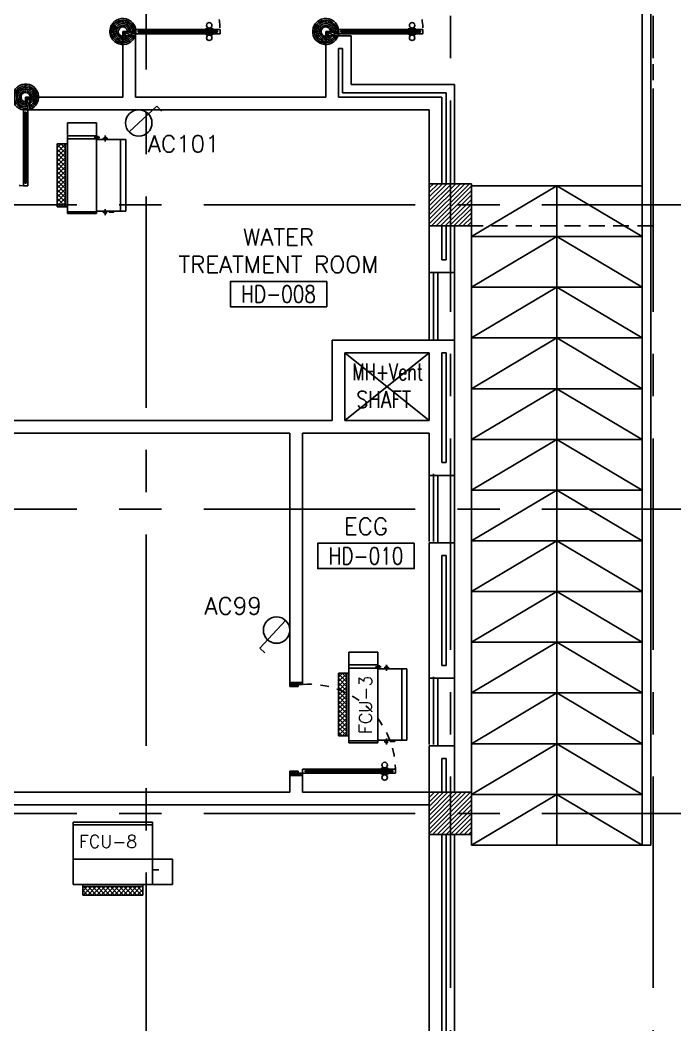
# Model space of a CAD drawing. Extents: x 417866.9 to 417960.2, y 43448 to 43538.2.
# Drawn here: x 417942.85 to 417950.59, y 43471.57 to 43483.46 of the extents above; entities that cross this region are included whole.
import ezdxf
from ezdxf.enums import TextEntityAlignment as Align

# ---------------------------------------------------------------- set-up
doc = ezdxf.new("R2010")
doc.units = 0
doc.header["$MEASUREMENT"] = 0
doc.header["$PDMODE"] = 3
doc.header["$PDSIZE"] = 0.1
for name, pattern in [('CENTERX2', [4, 2.5, -0.5, 0.5, -0.5]), ('HIDDEN', [0.375, 0.25, -0.125]), ('HIDDEN2', [0.1875, 0.125, -0.0625])]:
    doc.linetypes.add(name, pattern=pattern)
doc.layers.get('0').update_dxf_attribs({"color": 11, "linetype": 'CONTINUOUS'})
doc.layers.get('DEFPOINTS').update_dxf_attribs({"color": 11, "linetype": 'CONTINUOUS'})
for name, color, linetype in [('AX-DIM', 11, 'CONTINUOUS'), ('AXES', 11, 'CENTERX2'), ('CANOPY-LN', 11, 'CONTINUOUS'), ('COL', 11, 'CONTINUOUS'), ('DOOR', 11, 'CONTINUOUS'), ('E-SOCKETS', 4, 'CONTINUOUS'), ('FCU', 7, 'CONTINUOUS'), ('Handrail', 11, 'CONTINUOUS'), ('HAT', 11, 'CONTINUOUS'), ('INSUL', 11, 'CONTINUOUS'), ('Ramb', 11, 'CONTINUOUS'), ('RM-BOX', 11, 'CONTINUOUS'), ('RM-NAME', 11, 'CONTINUOUS'), ('RM-NO', 11, 'CONTINUOUS'), ('SCD', 2, 'CONTINUOUS'), ('SHAFT', 11, 'CONTINUOUS'), ('WALL', 11, 'CONTINUOUS'), ('WIN', 11, 'CONTINUOUS')]:
    doc.layers.add(name, color=color, linetype=linetype)
doc.styles.add('ROMANS', font='ROMANS.shx', dxfattribs={"width": 0.6})
doc.dimstyles.new('STANDARD in', dxfattribs={"dimtxt": 0.2, "dimasz": 0.1, "dimexe": 0.07, "dimexo": 0.05, "dimgap": 0.1, "dimtad": 1, "dimdec": 0, "dimlfac": 1000, "dimzin": 0, "dimdsep": 46, "dimtxsty": 'ROMANS', "dimblk": 'ARCHTICK', "dimcen": 0.05, "dimdle": 0.05, "dimclrd": 7, "dimclre": 7, "dimclrt": 2, "dimadec": 0, "dimazin": 0, "dimtfac": 1, "dimtdec": 0, "dimtmove": 2, "dimatfit": 3, "dimldrblk": 'ARCHTICK', "dimfxl": 0, "dimtolj": 1, "dimtzin": 0, "dimarcsym": 0})

# ---------------------------------------------------------------- blocks, each defined once
blk = doc.blocks.new('_ARCHTICK')
at = {"color": 0, "linetype": 'ByBlock', "const_width": 0.15}
blk.add_lwpolyline([(-0.5, -0.5), (0.5, 0.5)], dxfattribs=at)
blk = doc.blocks.new('*D208')
at = {"layer": 'AX-DIM', "color": 7, "lineweight": -2}
for p, q in [((417948.237, 43525.944), (417958.889, 43525.944)), ((417958.819, 43525.994), (417958.819, 43466.574)), ((417948.237, 43466.624), (417958.889, 43466.624))]:
    blk.add_line(p, q, dxfattribs=at)
at = {"layer": 'DEFPOINTS', "color": 0}
for p in [(417948.187, 43525.944), (417948.187, 43466.624), (417958.819, 43466.624)]:
    blk.add_point(p, dxfattribs=at)
at = {"layer": 'AX-DIM', "color": 7, "lineweight": -2, "xscale": 0.1, "yscale": 0.1, "zscale": 0.1}
for p, rotation in [((417958.819, 43525.944), 90), ((417958.819, 43466.624), 270)]:
    blk.add_blockref('_ARCHTICK', p, dxfattribs=dict(at, rotation=rotation))
at = {"layer": 'AX-DIM', "color": 2, "insert": (417958.619, 43496.284), "char_height": 0.2, "attachment_point": 5, "rotation": 90, "style": 'ROMANS'}
blk.add_mtext('\\A1;59320', dxfattribs=at)
blk = doc.blocks.new('RM1')
at = {"layer": 'RM-BOX'}
blk.add_lwpolyline([(570, -200), (-570, -200), (-570, -500), (570, -500)], close=True, dxfattribs=at)
at = {"layer": 'RM-NAME', "style": 'ROMANS'}
for tag, p in [('ROOMNAME1', (0, 324)), ('ROOMNAME2', (0, 0))]:
    blk.add_attdef(tag, text='', height=200, dxfattribs=at).set_placement(p, align=Align.MIDDLE)
at = {"layer": 'RM-NO', "style": 'ROMANS', "width": 0.8}
blk.add_attdef('ROOMNO', text='', height=200, dxfattribs=at).set_placement((0, -350), align=Align.MIDDLE)
blk = doc.blocks.new('COL50')
at = {"layer": 'COL'}
blk.add_lwpolyline([(-250, 250), (-250, -250), (250, -250), (250, 250)], close=True, dxfattribs=at)
blk = doc.blocks.new('*X77')
at = {"color": 0}
for p, q in [((253129, 17874), (253615, 18361)), ((253129, 17927), (253562, 18361)), ((253129, 17980), (253509, 18361)), ((253129, 18033), (253456, 18361)), ((253129, 18086), (253403, 18361)), ((253129, 18139), (253350, 18361)), ((253129, 18192), (253297, 18361)), ((253129, 18245), (253244, 18361)), ((253129, 18298), (253191, 18361)), ((253129, 18351), (253138, 18361)), ((253168, 17861), (253629, 18321)), ((253221, 17861), (253629, 18268)), ((253275, 17861), (253629, 18215)), ((253328, 17861), (253629, 18162)), ((253381, 17861), (253629, 18109)), ((253434, 17861), (253629, 18056)), ((253487, 17861), (253629, 18003)), ((253540, 17861), (253629, 17950)), ((253593, 17861), (253629, 17897))]:
    blk.add_line(p, q, dxfattribs=at)
blk = doc.blocks.new('*X62')
at = {"color": 0}
for p, q in [((253129, 25087), (253603, 25561)), ((253129, 25140), (253550, 25561)), ((253129, 25193), (253497, 25561)), ((253129, 25246), (253444, 25561)), ((253129, 25299), (253391, 25561)), ((253129, 25352), (253338, 25561)), ((253129, 25405), (253285, 25561)), ((253129, 25458), (253232, 25561)), ((253129, 25511), (253179, 25561)), ((253156, 25061), (253629, 25534)), ((253209, 25061), (253629, 25481)), ((253262, 25061), (253629, 25428)), ((253315, 25061), (253629, 25374)), ((253368, 25061), (253629, 25321)), ((253421, 25061), (253629, 25268)), ((253474, 25061), (253629, 25215)), ((253527, 25061), (253629, 25162)), ((253580, 25061), (253629, 25109))]:
    blk.add_line(p, q, dxfattribs=at)
blk = doc.blocks.new('A$C010A25D0')
at = {"layer": 'DOOR', "color": 0, "linetype": 'ByBlock'}
for p, q in [((0, 2031), (0, 1981)), ((0, 1981), (0, 2031)), ((50, 2031), (0, 2031)), ((50, 2031), (50, 2014)), ((83, 2031), (83, 2038)), ((173, 2038), (83, 2038)), ((95, 2038), (95, 2047)), ((95, 2047), (160, 2047)), ((95, 2038), (160, 2038)), ((160, 2038), (160, 2047)), ((173, 2031), (173, 2038)), ((950, 2014), (950, 2031)), ((950, 2031), (1000, 2031)), ((1000, 2056), (1000, 2031)), ((1000, 2056), (1150, 2056)), ((1000, 1981), (1000, 2031)), ((1000, 2031), (1050, 2031)), ((1050, 2031), (1050, 2006)), ((1150, 2006), (1150, 2056)), ((50, 1981), (0, 1981)), ((30, 2014), (30, 1998)), ((50, 2014), (30, 2014)), ((50, 1998), (30, 1998)), ((50, 1998), (50, 1981)), ((83, 1981), (83, 1974)), ((173, 1974), (83, 1974)), ((95, 1974), (95, 1965)), ((95, 1974), (160, 1974)), ((95, 1965), (160, 1965)), ((160, 1974), (160, 1965)), ((173, 1981), (173, 1974)), ((970, 2014), (950, 2014)), ((950, 1981), (950, 1998)), ((950, 1998), (970, 1998)), ((1000, 1981), (950, 1981)), ((970, 1998), (970, 2014)), ((1050, 2006), (1150, 2006)), ((50, 131), (0, 131)), ((0, 131), (0, 81)), ((0, 81), (0, 131)), ((50, 114), (50, 131)), ((173, 138), (83, 138)), ((83, 131), (83, 138)), ((95, 147), (160, 147)), ((95, 138), (95, 147)), ((95, 138), (160, 138)), ((160, 138), (160, 147)), ((173, 131), (173, 138)), ((1000, 131), (950, 131)), ((950, 131), (950, 114)), ((1000, 131), (1000, 81)), ((50, 81), (0, 81)), ((50, 114), (30, 114)), ((30, 98), (30, 114)), ((50, 98), (30, 98)), ((50, 81), (50, 98)), ((83, 81), (83, 74)), ((173, 74), (83, 74)), ((95, 74), (160, 74)), ((95, 74), (95, 65)), ((95, 65), (160, 65)), ((160, 74), (160, 65)), ((173, 81), (173, 74)), ((950, 114), (970, 114)), ((970, 98), (950, 98)), ((950, 98), (950, 81)), ((950, 81), (1000, 81)), ((970, 114), (970, 98)), ((1000, 56), (1000, 81)), ((1000, 81), (1050, 81)), ((1000, 56), (1150, 56)), ((1050, 81), (1050, 106)), ((1050, 106), (1150, 106)), ((1150, 106), (1150, 56))]:
    blk.add_line(p, q, dxfattribs=at)
at = {"layer": 'DOOR', "linetype": 'ByBlock'}
for p, q in [((950, 2031), (50, 2031)), ((950, 2014), (50, 2014)), ((950, 1998), (50, 1998)), ((50, 1981), (950, 1981)), ((50, 131), (950, 131)), ((950, 114), (50, 114)), ((950, 98), (50, 98)), ((950, 81), (50, 81)), ((1150, 56), (1000, 56))]:
    blk.add_line(p, q, dxfattribs=at)
at = {"layer": 'DOOR', "color": 9, "linetype": 'ByBlock'}
for p, q in [((1150, 2006), (1037, 2056)), ((1150, 2006), (1110, 2056)), ((1150, 2006), (1050, 2019)), ((1150, 106), (1037, 56)), ((1150, 106), (1050, 93)), ((1150, 106), (1110, 56))]:
    blk.add_line(p, q, dxfattribs=at)
at = {"layer": 'DOOR', "color": 0, "linetype": 'ByBlock'}
for centre in [(128, 2079), (128, 1932), (128, 179), (128, 32)]:
    blk.add_circle(centre, 32.4, dxfattribs=at)
at = {"layer": 'DOOR', "linetype": 'HIDDEN', "ltscale": 0.5}
for centre, start, end in [((951, 2006), 178.494, 272.9568), ((951, 106), 87.0432, 181.506)]:
    blk.add_arc(centre, 951, start, end, dxfattribs=at)
at = {"layer": 'DOOR', "color": 9, "linetype": 'ByBlock'}
for centre, radius, start, end in [((1150, 2006), 154, 161.1053, 166.2858), ((1150, 2006), 134, 158.1598, 169.28), ((1150, 2006), 114, 154.0838, 167.3774), ((1150, 2006), 94.4, 148.0182, 180), ((1150, 2006), 74.4, 137.7764, 180), ((1150, 2006), 54.4, 113.2074, 180), ((1150, 2006), 34.4, 90, 180), ((1150, 2006), 14.4, 90, 180), ((1150, 106), 154, 193.7142, 198.8947), ((1150, 106), 134, 190.72, 201.8402), ((1150, 106), 114, 192.6226, 205.9162), ((1150, 106), 94.4, 180, 211.9818), ((1150, 106), 74.4, 180, 222.2236), ((1150, 106), 54.4, 180, 246.7926), ((1150, 106), 34.4, 180, 270), ((1150, 106), 14.4, 180, 270)]:
    blk.add_arc(centre, radius, start, end, dxfattribs=at)
at = {"layer": 'WALL'}
blk.add_line((1000, 56), (1150, 56), dxfattribs=at)
blk = doc.blocks.new('A$C272A55A0')
at = {"layer": 'DOOR', "color": 0, "linetype": 'ByBlock'}
for p, q in [((0, 900), (0, 1050)), ((50, 1050), (0, 1050)), ((50, 950), (50, 1050)), ((1750, 950), (1750, 1050)), ((1750, 1050), (1800, 1050)), ((1800, 1050), (1800, 900)), ((0, 900), (25, 900)), ((25, 950), (50, 950)), ((25, 900), (25, 950)), ((75, 900), (25, 900)), ((25, 850), (25, 900)), ((42, 850), (25, 850)), ((58, 870), (42, 870)), ((42, 870), (42, 850)), ((58, 850), (58, 870)), ((75, 850), (58, 850)), ((75, 900), (75, 850)), ((1725, 900), (1775, 900)), ((1725, 900), (1725, 850)), ((1725, 850), (1742, 850)), ((1742, 870), (1758, 870)), ((1742, 850), (1742, 870)), ((1775, 950), (1750, 950)), ((1758, 870), (1758, 850)), ((1758, 850), (1775, 850)), ((1775, 900), (1775, 950)), ((1800, 900), (1775, 900)), ((1775, 850), (1775, 900)), ((1718, 160), (1709, 160)), ((1709, 95), (1709, 160)), ((1725, 173), (1718, 173)), ((1718, 173), (1718, 83)), ((1718, 95), (1718, 160)), ((1775, 173), (1782, 173)), ((1782, 173), (1782, 83)), ((1782, 160), (1791, 160)), ((1782, 95), (1782, 160)), ((1791, 95), (1791, 160)), ((25, 50), (42, 50)), ((25, 50), (25, 0)), ((25, 0), (75, 0)), ((75, 0), (25, 0)), ((42, 50), (42, 30)), ((42, 30), (58, 30)), ((58, 50), (75, 50)), ((58, 50), (58, 30)), ((75, 50), (75, 0)), ((1718, 95), (1709, 95)), ((1725, 83), (1718, 83)), ((1742, 50), (1725, 50)), ((1725, 50), (1725, 0)), ((1775, 0), (1725, 0)), ((1725, 0), (1775, 0)), ((1742, 50), (1742, 30)), ((1758, 30), (1742, 30)), ((1775, 50), (1758, 50)), ((1758, 50), (1758, 30)), ((1775, 83), (1782, 83)), ((1775, 50), (1775, 0)), ((1782, 95), (1791, 95))]:
    blk.add_line(p, q, dxfattribs=at)
at = {"layer": 'DOOR', "color": 9, "linetype": 'ByBlock'}
for p, q in [((50, 1050), (0, 1010)), ((50, 1050), (0, 937)), ((50, 1050), (37, 950)), ((1750, 1050), (1800, 1010)), ((1750, 1050), (1800, 937)), ((1750, 1050), (1763, 950))]:
    blk.add_line(p, q, dxfattribs=at)
at = {"layer": 'DOOR', "linetype": 'ByBlock'}
for p, q in [((25, 850), (25, 50)), ((42, 850), (42, 50)), ((58, 850), (58, 50)), ((75, 50), (75, 850)), ((1725, 50), (1725, 850)), ((1742, 850), (1742, 50)), ((1758, 850), (1758, 50)), ((1775, 850), (1775, 50))]:
    blk.add_line(p, q, dxfattribs=at)
at = {"layer": 'DOOR', "color": 0, "linetype": 'ByBlock'}
for centre in [(1676, 128), (1824, 128)]:
    blk.add_circle(centre, 32.4, dxfattribs=at)
at = {"layer": 'DOOR', "color": 9, "linetype": 'ByBlock'}
for centre, radius, start, end in [((50, 1050), 54.4, 203.2074, 270), ((50, 1050), 74.4, 227.7764, 270), ((50, 1050), 94.4, 238.0182, 270), ((50, 1050), 34.4, 180, 270), ((50, 1050), 14.4, 180, 270), ((1750, 1050), 14.4, 270, 0), ((1750, 1050), 34.4, 270, 0), ((1750, 1050), 54.4, 270, 336.7926), ((1750, 1050), 74.4, 270, 312.2236), ((1750, 1050), 94.4, 270, 301.9818), ((50, 1050), 114, 244.0838, 257.3774), ((50, 1050), 134, 248.1598, 259.28), ((50, 1050), 154, 251.1053, 256.2858), ((1750, 1050), 114, 282.6226, 295.9162), ((1750, 1050), 134, 280.72, 291.8402), ((1750, 1050), 154, 283.7142, 288.8947)]:
    blk.add_arc(centre, radius, start, end, dxfattribs=at)
at = {"layer": 'DOOR', "linetype": 'HIDDEN', "ltscale": 0.5}
for centre, start, end in [((50, 851), 268.3174, 3.2965), ((1750, 851), 176.7035, 271.6826)]:
    blk.add_arc(centre, 851, start, end, dxfattribs=at)
at = {"layer": 'WALL', "linetype": 'ByBlock'}
blk.add_line((1800, 900), (1800, 1050), dxfattribs=at)
blk = doc.blocks.new('A$C2B543BD4')
at = {"layer": 'DOOR', "color": 0, "linetype": 'ByBlock'}
for p, q in [((150, 1156), (0, 1156)), ((150, 1156), (0, 1156)), ((0, 1156), (150, 1156)), ((0, 1106), (0, 1156)), ((100, 1106), (0, 1106)), ((150, 1131), (100, 1131)), ((100, 1131), (100, 1106)), ((150, 1156), (150, 1131)), ((150, 131), (150, 81)), ((150, 131), (200, 131)), ((200, 131), (200, 114)), ((1078, 138), (1168, 138)), ((1078, 131), (1078, 138)), ((1155, 147), (1090, 147)), ((1090, 138), (1090, 147)), ((1155, 138), (1090, 138)), ((1155, 138), (1155, 147)), ((1168, 131), (1168, 138)), ((1200, 131), (1250, 131)), ((1200, 114), (1200, 131)), ((1250, 131), (1250, 81)), ((1250, 131), (1250, 81)), ((1250, 81), (1250, 131)), ((100, 106), (0, 106)), ((0, 106), (0, 56)), ((150, 56), (0, 56)), ((100, 81), (100, 106)), ((150, 81), (100, 81)), ((150, 56), (150, 81)), ((200, 81), (150, 81)), ((180, 114), (180, 98)), ((200, 114), (180, 114)), ((180, 98), (200, 98)), ((200, 98), (200, 81)), ((1078, 81), (1078, 74)), ((1078, 74), (1168, 74)), ((1155, 74), (1090, 74)), ((1090, 74), (1090, 65)), ((1155, 65), (1090, 65)), ((1155, 74), (1155, 65)), ((1168, 81), (1168, 74)), ((1200, 114), (1220, 114)), ((1200, 98), (1220, 98)), ((1200, 81), (1200, 98)), ((1200, 81), (1250, 81)), ((1220, 98), (1220, 114))]:
    blk.add_line(p, q, dxfattribs=at)
at = {"layer": 'DOOR', "color": 9, "linetype": 'ByBlock'}
for p, q in [((0, 1106), (114, 1156)), ((0, 1106), (40, 1156)), ((0, 1106), (100, 1119)), ((0, 106), (40, 56)), ((0, 106), (114, 56)), ((0, 106), (100, 93))]:
    blk.add_line(p, q, dxfattribs=at)
at = {"layer": 'DOOR', "linetype": 'ByBlock'}
for p, q in [((1200, 131), (200, 131)), ((200, 114), (1200, 114)), ((200, 98), (1200, 98)), ((200, 81), (1200, 81))]:
    blk.add_line(p, q, dxfattribs=at)
at = {"layer": 'DOOR', "color": 0, "linetype": 'ByBlock'}
for centre in [(1123, 179), (1123, 32)]:
    blk.add_circle(centre, 32.4, dxfattribs=at)
at = {"layer": 'DOOR', "color": 9, "linetype": 'ByBlock'}
for centre, radius, start, end in [((0, 1106), 34.4, 0, 90), ((0, 1106), 14.4, 0, 90), ((0, 1106), 54.4, 0, 66.7926), ((0, 1106), 74.4, 0, 42.2236), ((0, 1106), 94.4, 0, 31.9818), ((0, 1106), 134, 10.72, 21.8402), ((0, 1106), 154, 13.7142, 18.8947), ((0, 106), 14.4, 270, 0), ((0, 106), 34.4, 270, 0), ((0, 106), 54.4, 293.2074, 0), ((0, 106), 74.4, 317.7764, 0), ((0, 106), 94.4, 328.0182, 0), ((0, 106), 114, 334.0838, 347.3774), ((0, 106), 134, 338.1598, 349.28), ((0, 106), 154, 341.1053, 346.2858)]:
    blk.add_arc(centre, radius, start, end, dxfattribs=at)
at = {"layer": 'DOOR', "linetype": 'HIDDEN', "ltscale": 0.5}
blk.add_arc((223, 106), 1028, 358.6059, 94.0585, dxfattribs=at)
blk = doc.blocks.new('*X226')
at = {"color": 0}
for p, q in [((16890, -2467), (16943, -2414)), ((16890, -2520), (16990, -2420)), ((16990, -2565), (16890, -2465)), ((16890, -2573), (16990, -2473)), ((16990, -2512), (16892, -2414)), ((16990, -2459), (16945, -2414)), ((16990, -2619), (16890, -2519)), ((16890, -2626), (16990, -2526)), ((16990, -2672), (16890, -2572)), ((16890, -2679), (16990, -2579)), ((16990, -2725), (16890, -2625)), ((16890, -2732), (16990, -2632)), ((16990, -2778), (16890, -2678)), ((16890, -2785), (16990, -2685)), ((16990, -2831), (16890, -2731)), ((16890, -2838), (16990, -2738)), ((16990, -2884), (16890, -2784)), ((16890, -2891), (16990, -2791)), ((16990, -2937), (16890, -2837)), ((16890, -2944), (16990, -2844)), ((16990, -2990), (16890, -2890)), ((16890, -2997), (16990, -2897)), ((16990, -3043), (16890, -2943)), ((16890, -3050), (16990, -2950)), ((16990, -3096), (16890, -2996)), ((16890, -3103), (16990, -3003)), ((16990, -3149), (16890, -3049)), ((16892, -3155), (16990, -3056)), ((16944, -3155), (16890, -3102)), ((16945, -3155), (16990, -3109))]:
    blk.add_line(p, q, dxfattribs=at)
blk = doc.blocks.new('WHE06')
at = {"color": 2}
for p, q in [((689, 621), (346, 621)), ((346, 621), (346, 469)), ((689, 469), (689, 621)), ((60, -422), (60, 422)), ((212, 437), (269, 437)), ((232, 452), (232, 422)), ((232, 452), (252, 452)), ((242, 472), (242, 399)), ((252, 452), (252, 422)), ((305, 448), (373, 448)), ((321, 458), (321, 438)), ((321, 458), (346, 458)), ((321, 438), (346, 438)), ((346, 430), (689, 430)), ((811, 371), (689, 371)), ((711, -371), (711, 371)), ((811, -371), (811, 371)), ((142, -437), (142, -422)), ((142, -437), (197, -437)), ((197, -437), (197, -422)), ((221, -437), (269, -437)), ((232, -452), (232, -422)), ((232, -452), (252, -452)), ((242, -472), (242, -399)), ((252, -452), (252, -422)), ((346, -430), (689, -430)), ((811, -371), (689, -371))]:
    blk.add_line(p, q, dxfattribs=at)
at = {"color": 6}
for p, q in [((0, -422), (0, 422)), ((0, 422), (346, 422)), ((346, 469), (346, -451)), ((689, 469), (346, 469)), ((689, -451), (689, 469)), ((0, -422), (346, -422)), ((346, -451), (689, -451))]:
    blk.add_line(p, q, dxfattribs=at)
at = {"color": 2}
blk.add_blockref('*X226', (-16179, 2784), dxfattribs=at)
blk = doc.blocks.new('*X220')
at = {"color": 0}
for p, q in [((23912, -1650), (23966, -1596)), ((23912, -1597), (23913, -1596)), ((23970, -1696), (23912, -1638)), ((23919, -1696), (24019, -1596)), ((24023, -1696), (23923, -1596)), ((23972, -1696), (24072, -1596)), ((24076, -1696), (23976, -1596)), ((24025, -1696), (24125, -1596)), ((24129, -1696), (24029, -1596)), ((24078, -1696), (24178, -1596)), ((24182, -1696), (24082, -1596)), ((24131, -1696), (24231, -1596)), ((24235, -1696), (24135, -1596)), ((24184, -1696), (24284, -1596)), ((24288, -1696), (24188, -1596)), ((24237, -1696), (24337, -1596)), ((24341, -1696), (24241, -1596)), ((24290, -1696), (24390, -1596)), ((24394, -1696), (24294, -1596)), ((24343, -1696), (24443, -1596)), ((24447, -1696), (24347, -1596)), ((24396, -1696), (24496, -1596)), ((24500, -1696), (24400, -1596)), ((24449, -1696), (24549, -1596)), ((24553, -1696), (24453, -1596)), ((24502, -1696), (24602, -1596)), ((24606, -1696), (24506, -1596)), ((24555, -1696), (24624, -1628)), ((24624, -1660), (24559, -1596)), ((24624, -1607), (24612, -1596)), ((23917, -1696), (23912, -1691)), ((24608, -1696), (24624, -1681))]:
    blk.add_line(p, q, dxfattribs=at)
blk = doc.blocks.new('WAP12')
at = {"color": 6}
for p, q in [((-559, 529), (381, 529)), ((-559, 529), (-559, -208)), ((381, 529), (381, -208)), ((-559, 92), (381, 92)), ((-559, -208), (381, -208))]:
    blk.add_line(p, q, dxfattribs=at)
at = {"color": 2}
for p, q in [((-559, 497), (381, 497)), ((381, 92), (619, 92)), ((619, 92), (619, -208)), ((-445, -208), (-445, -333)), ((-445, -233), (267, -233)), ((267, -208), (267, -333)), ((381, -208), (619, -208)), ((-445, -333), (267, -333))]:
    blk.add_line(p, q, dxfattribs=at)
at = {"color": 7}
blk.add_line((381, -34), (455, -34), dxfattribs=at)
at = {"color": 2}
blk.add_blockref('*X220', (-24357, 1362), dxfattribs=at)

msp = doc.modelspace()

# ---------------------------------------------------------------- linework, layer by layer
at = {"layer": 'AXES'}
for p, q in [((417947.9366, 43460.01), (417947.9366, 43537.5491)), ((417950.3366, 43460.01), (417950.3366, 43537.5491)), ((417944.3366, 43466.8743), (417944.3366, 43525.6943)), ((417959.5194, 43481.2743), (417889.6966, 43481.2743)), ((417959.5194, 43477.6743), (417889.6966, 43477.6743)), ((417959.5194, 43474.0743), (417889.6966, 43474.0743))]:
    msp.add_line(p, q, dxfattribs=at)
at = {"layer": 'CANOPY-LN', "linetype": 'HIDDEN2', "ltscale": 1.5}
for q in [(417950.3366, 43488.7243), (417948.1866, 43481.0243)]:
    msp.add_line((417950.3366, 43481.0243), q, dxfattribs=at)
at = {"layer": 'E-SOCKETS'}
for p, q in [((417944.1354, 43482.1366), (417944.4633, 43482.4418)), ((417944.4633, 43482.4418), (417944.5177, 43482.3833)), ((417945.9867, 43476.3574), (417945.6815, 43476.0296)), ((417945.6815, 43476.0296), (417945.7401, 43475.9751))]:
    msp.add_line(p, q, dxfattribs=at)
for centre in [(417944.2498, 43482.2431), (417945.8802, 43476.2431)]:
    msp.add_circle(centre, 0.1562, dxfattribs=at)
at = {"layer": 'Handrail'}
for p, q in [((417950.2066, 43487.6954), (417950.2066, 43482.6993)), ((417950.3066, 43487.6954), (417950.3066, 43482.6993)), ((417950.2066, 43482.6993), (417950.2066, 43473.6993)), ((417950.3066, 43482.6993), (417950.3066, 43473.6993)), ((417948.1866, 43481.4993), (417948.1866, 43473.6993)), ((417950.2066, 43473.6993), (417950.3066, 43473.6993))]:
    msp.add_line(p, q, dxfattribs=at)
at = {"layer": 'INSUL'}
for p, q in [((417946.6116, 43482.5493), (417946.6116, 43483.1243)), ((417946.6616, 43483.1243), (417946.6116, 43483.1243)), ((417946.6616, 43482.5993), (417946.6616, 43483.1243)), ((417946.6116, 43482.5493), (417947.8366, 43482.5493)), ((417946.6616, 43482.5993), (417947.8866, 43482.5993)), ((417947.8366, 43481.5243), (417947.8366, 43482.5493)), ((417947.8866, 43481.5243), (417947.8866, 43482.5993)), ((417947.8366, 43481.0243), (417947.8366, 43480.6243)), ((417947.8866, 43481.0243), (417947.8866, 43480.6243)), ((417947.8866, 43480.6243), (417947.8366, 43480.6243)), ((417947.8366, 43479.5243), (417947.8366, 43478.2243)), ((417947.8866, 43479.5243), (417947.8366, 43479.5243)), ((417947.8866, 43479.5243), (417947.8866, 43478.2243)), ((417947.8866, 43478.2243), (417947.8366, 43478.2243)), ((417947.8366, 43475.8243), (417947.8366, 43477.1243)), ((417947.8866, 43477.1243), (417947.8366, 43477.1243)), ((417947.8866, 43475.8243), (417947.8866, 43477.1243)), ((417947.8866, 43475.8243), (417947.8366, 43475.8243)), ((417947.8366, 43474.7243), (417947.8366, 43474.3243)), ((417947.8866, 43474.7243), (417947.8366, 43474.7243)), ((417947.8866, 43474.7243), (417947.8866, 43474.3243)), ((417947.8366, 43473.8243), (417947.8366, 43467.1243)), ((417947.8866, 43473.8243), (417947.8866, 43467.1243))]:
    msp.add_line(p, q, dxfattribs=at)
at = {"layer": 'Ramb'}
for p, q in [((417950.2066, 43481.4993), (417948.1866, 43481.4993)), ((417948.1866, 43480.8993), (417949.1966, 43481.4993)), ((417949.1966, 43481.4993), (417949.1966, 43473.6993)), ((417949.1966, 43481.4993), (417950.2066, 43480.8993)), ((417950.2066, 43480.8993), (417948.1866, 43480.8993)), ((417948.1866, 43480.2993), (417949.1966, 43480.8993)), ((417949.1966, 43480.8993), (417950.2066, 43480.2993)), ((417950.2066, 43480.2993), (417948.1866, 43480.2993)), ((417948.1866, 43479.6993), (417949.1966, 43480.2993)), ((417949.1966, 43480.2993), (417950.2066, 43479.6993)), ((417950.2066, 43479.6993), (417948.1866, 43479.6993)), ((417948.1866, 43479.0993), (417949.1966, 43479.6993)), ((417949.1966, 43479.6993), (417950.2066, 43479.0993)), ((417950.2066, 43479.0993), (417948.1866, 43479.0993)), ((417948.1866, 43478.4993), (417949.1966, 43479.0993)), ((417949.1966, 43479.0993), (417950.2066, 43478.4993)), ((417950.2066, 43478.4993), (417948.1866, 43478.4993)), ((417948.1866, 43477.8993), (417949.1966, 43478.4993)), ((417949.1966, 43478.4993), (417950.2066, 43477.8993)), ((417950.2066, 43477.8993), (417948.1866, 43477.8993)), ((417948.1866, 43477.2993), (417949.1966, 43477.8993)), ((417949.1966, 43477.8993), (417950.2066, 43477.2993)), ((417950.2066, 43477.2993), (417948.1866, 43477.2993)), ((417948.1866, 43476.6993), (417949.1966, 43477.2993)), ((417949.1966, 43477.2993), (417950.2066, 43476.6993)), ((417950.2066, 43476.6993), (417948.1866, 43476.6993)), ((417948.1866, 43476.0993), (417949.1966, 43476.6993)), ((417949.1966, 43476.6993), (417950.2066, 43476.0993)), ((417950.2066, 43476.0993), (417948.1866, 43476.0993)), ((417948.1866, 43475.4993), (417949.1966, 43476.0993)), ((417949.1966, 43476.0993), (417950.2066, 43475.4993)), ((417950.2066, 43475.4993), (417948.1866, 43475.4993)), ((417948.1866, 43474.8993), (417949.1966, 43475.4993)), ((417949.1966, 43475.4993), (417950.2066, 43474.8993)), ((417950.2066, 43474.8993), (417948.1866, 43474.8993)), ((417948.1866, 43474.2993), (417949.1966, 43474.8993)), ((417949.1966, 43474.8993), (417950.2066, 43474.2993)), ((417950.2066, 43474.2993), (417948.1866, 43474.2993)), ((417948.1866, 43473.6993), (417949.1966, 43474.2993)), ((417949.1966, 43474.2993), (417950.2066, 43473.6993)), ((417950.2066, 43473.6993), (417948.1866, 43473.6993))]:
    msp.add_line(p, q, dxfattribs=at)
at = {"layer": 'SHAFT', "color": 251, "linetype": 'ByBlock'}
for p, q in [((417946.6866, 43478.7243), (417947.6866, 43479.5243)), ((417946.6866, 43479.5243), (417947.6866, 43478.7243))]:
    msp.add_line(p, q, dxfattribs=at)
at = {"layer": 'WALL'}
for p, q in [((417944.0616, 43482.5493), (417944.0616, 43483.2743)), ((417944.2116, 43483.2743), (417944.0616, 43483.2743)), ((417944.2116, 43482.5493), (417944.2116, 43483.2743)), ((417946.4616, 43482.5493), (417946.4616, 43483.2743)), ((417946.7616, 43483.2743), (417946.4616, 43483.2743)), ((417946.7616, 43482.6993), (417946.7616, 43483.2743)), ((417946.7616, 43482.6993), (417947.9866, 43482.6993)), ((417947.9866, 43481.5243), (417947.9866, 43482.6993)), ((417942.9616, 43482.5493), (417944.0616, 43482.5493)), ((417942.9616, 43482.5493), (417944.0616, 43482.5493)), ((417942.9616, 43482.4011), (417942.9616, 43482.5493)), ((417944.2116, 43482.5493), (417946.4616, 43482.5493)), ((417942.9398, 43482.3993), (417947.6866, 43482.3993)), ((417947.6866, 43481.5243), (417947.6866, 43482.3993)), ((417947.6866, 43481.0243), (417947.6866, 43480.4743)), ((417947.9866, 43481.0243), (417947.9866, 43480.4743)), ((417947.9866, 43480.4743), (417947.6866, 43480.4743)), ((417947.9866, 43479.6743), (417946.5366, 43479.6743)), ((417946.5366, 43479.6743), (417946.5366, 43478.7243)), ((417947.9866, 43479.6743), (417947.9866, 43478.0743)), ((417947.6866, 43479.5243), (417946.6866, 43479.5243)), ((417946.6866, 43479.5243), (417946.6866, 43478.7243)), ((417947.6866, 43479.5243), (417947.6866, 43478.7243)), ((417946.5366, 43478.7243), (417940.6366, 43478.7243)), ((417947.6866, 43478.7243), (417946.6866, 43478.7243)), ((417946.0366, 43478.5743), (417940.6366, 43478.5743)), ((417946.0366, 43475.6243), (417946.0366, 43478.5743)), ((417947.6866, 43478.5743), (417946.1866, 43478.5743)), ((417946.1866, 43475.6243), (417946.1866, 43478.5743)), ((417947.6866, 43478.5743), (417947.6866, 43478.0904)), ((417947.9866, 43478.0743), (417947.6866, 43478.0743)), ((417947.6866, 43475.6743), (417947.6866, 43477.2743)), ((417947.9866, 43477.2743), (417947.6866, 43477.2743)), ((417947.9866, 43475.6743), (417947.9866, 43477.2743)), ((417946.1866, 43475.6243), (417946.0366, 43475.6243)), ((417947.9866, 43475.6743), (417947.6866, 43475.6743)), ((417947.6866, 43474.3243), (417947.6866, 43474.8743)), ((417947.9866, 43474.8743), (417947.6866, 43474.8743)), ((417947.9866, 43474.3243), (417947.9866, 43474.8743)), ((417946.0366, 43474.3243), (417946.0366, 43474.5243)), ((417946.1866, 43474.5243), (417946.0366, 43474.5243)), ((417946.1866, 43474.3243), (417946.1866, 43474.5243)), ((417946.0366, 43474.3243), (417942.1835, 43474.3243)), ((417947.6866, 43474.3243), (417946.1866, 43474.3243)), ((417947.6866, 43474.1743), (417942.3335, 43474.1743)), ((417947.6866, 43467.1243), (417947.6866, 43473.8243)), ((417947.9866, 43467.1243), (417947.9866, 43473.8243))]:
    msp.add_line(p, q, dxfattribs=at)
at = {"layer": 'WIN'}
for p, q in [((417947.6866, 43480.4743), (417947.6866, 43479.6743)), ((417947.7366, 43480.4743), (417947.7366, 43479.6743)), ((417947.7866, 43480.4743), (417947.7866, 43479.6743)), ((417947.9866, 43480.4743), (417947.9866, 43479.6743)), ((417947.6866, 43478.0904), (417947.6866, 43477.2904)), ((417947.7366, 43478.0904), (417947.7366, 43477.2904)), ((417947.7866, 43478.0743), (417947.7866, 43477.2743)), ((417947.9866, 43478.0743), (417947.9866, 43477.2743)), ((417947.6866, 43475.6904), (417947.6866, 43474.8904)), ((417947.7366, 43475.6904), (417947.7366, 43474.8904)), ((417947.7866, 43475.6743), (417947.7866, 43474.8743)), ((417947.9866, 43475.6743), (417947.9866, 43474.8743))]:
    msp.add_line(p, q, dxfattribs=at)

# ---------------------------------------------------------------- block references
at = {"layer": 'COL', "xscale": -0.001000000047497451, "yscale": 0.0009999999892897904, "zscale": 0.001}
for p in [(417947.9366, 43481.2743), (417947.9366, 43474.0743)]:
    msp.add_blockref('COL50', p, dxfattribs=at)
at = {"layer": 'DOOR', "color": 0, "yscale": 0.0009999999892897904, "zscale": 0.001}
for name, p, xscale in [('A$C010A25D0', (417945.2119, 43483.2184), -0.001000000047497451), ('A$C010A25D0', (417947.6119, 43483.2184), -0.001000000047497451), ('A$C272A55A0', (417942.9616, 43481.499), -0.001000000047497451), ('A$C2B543BD4', (417946.0366, 43474.4684), 0.0009999999892897904)]:
    msp.add_blockref(name, p, dxfattribs=dict(at, xscale=xscale))
at = {"layer": 'FCU', "extrusion": (0, 0, -1), "xscale": 0.0009999871253967285, "yscale": 0.001000002026557922, "zscale": -0.001}
for p in [(-417944.0959, 43481.6234), (-417947.4226, 43475.3618)]:
    msp.add_blockref('WHE06', p, dxfattribs=at)
at = {"layer": 'FCU', "xscale": 0.0009999871253967285, "yscale": 0.001000002026557922, "zscale": 0.001}
msp.add_blockref('WAP12', (417944.0316, 43473.4422), dxfattribs=at)
at = {"layer": 'HAT', "xscale": 0.001000000047497451, "yscale": 0.0009999999892897904, "zscale": 0.001}
for name in ['*X62', '*X77']:
    msp.add_blockref(name, (417694.5581, 43455.9633), dxfattribs=at)
for p, values in [((417945.9036, 43480.5684), {'ROOMNO': 'HD-008', 'ROOMNAME2': 'TREATMENT ROOM', 'ROOMNAME1': 'WATER'}), ((417946.9383, 43477.4706), {'ROOMNO': 'HD-010', 'ROOMNAME2': 'ECG'})]:
    msp.add_blockref('RM1', p, dxfattribs=at).add_auto_attribs(values)

# ---------------------------------------------------------------- texts
at = {"layer": 'E-SOCKETS', "style": 'ROMANS'}
for s, p in [('AC101', (417944.3584, 43481.8963)), ('AC99', (417945.0283, 43476.4293))]:
    msp.add_text(s, height=0.2, dxfattribs=at).set_placement(p)
at = {"layer": 'RM-NAME', "style": 'ROMANS'}
for s, width, p in [('MH+Vent', 0.7, (417947.1957, 43479.2988)), ('SHAFT', 0.8, (417947.149, 43478.9711))]:
    msp.add_text(s, height=0.2, dxfattribs=dict(at, width=width)).set_placement(p, align=Align.MIDDLE)
at = {"layer": 'SCD', "style": 'ROMANS', "width": 1}
msp.add_text('FCU-3', height=0.15, rotation=90, dxfattribs=at).set_placement((417946.9326, 43475.3598), align=Align.MIDDLE)
msp.add_text('FCU-8', height=0.15, dxfattribs=at).set_placement((417943.8881, 43473.743), align=Align.MIDDLE)

# ---------------------------------------------------------------- dimensions: what is measured, and where the dimension line sits
at = {"layer": 'AX-DIM'}
dim = msp.add_linear_dim(base=(417958.8194, 43466.6243), p1=(417948.1866, 43525.9443), p2=(417948.1866, 43466.6243), angle=270, dimstyle='STANDARD in', dxfattribs=at)
dim.commit()
dim.dimension.update_dxf_attribs({"geometry": '*D208', "text_midpoint": (417958.6194, 43496.2843)})

doc.saveas('drawing.dxf')
